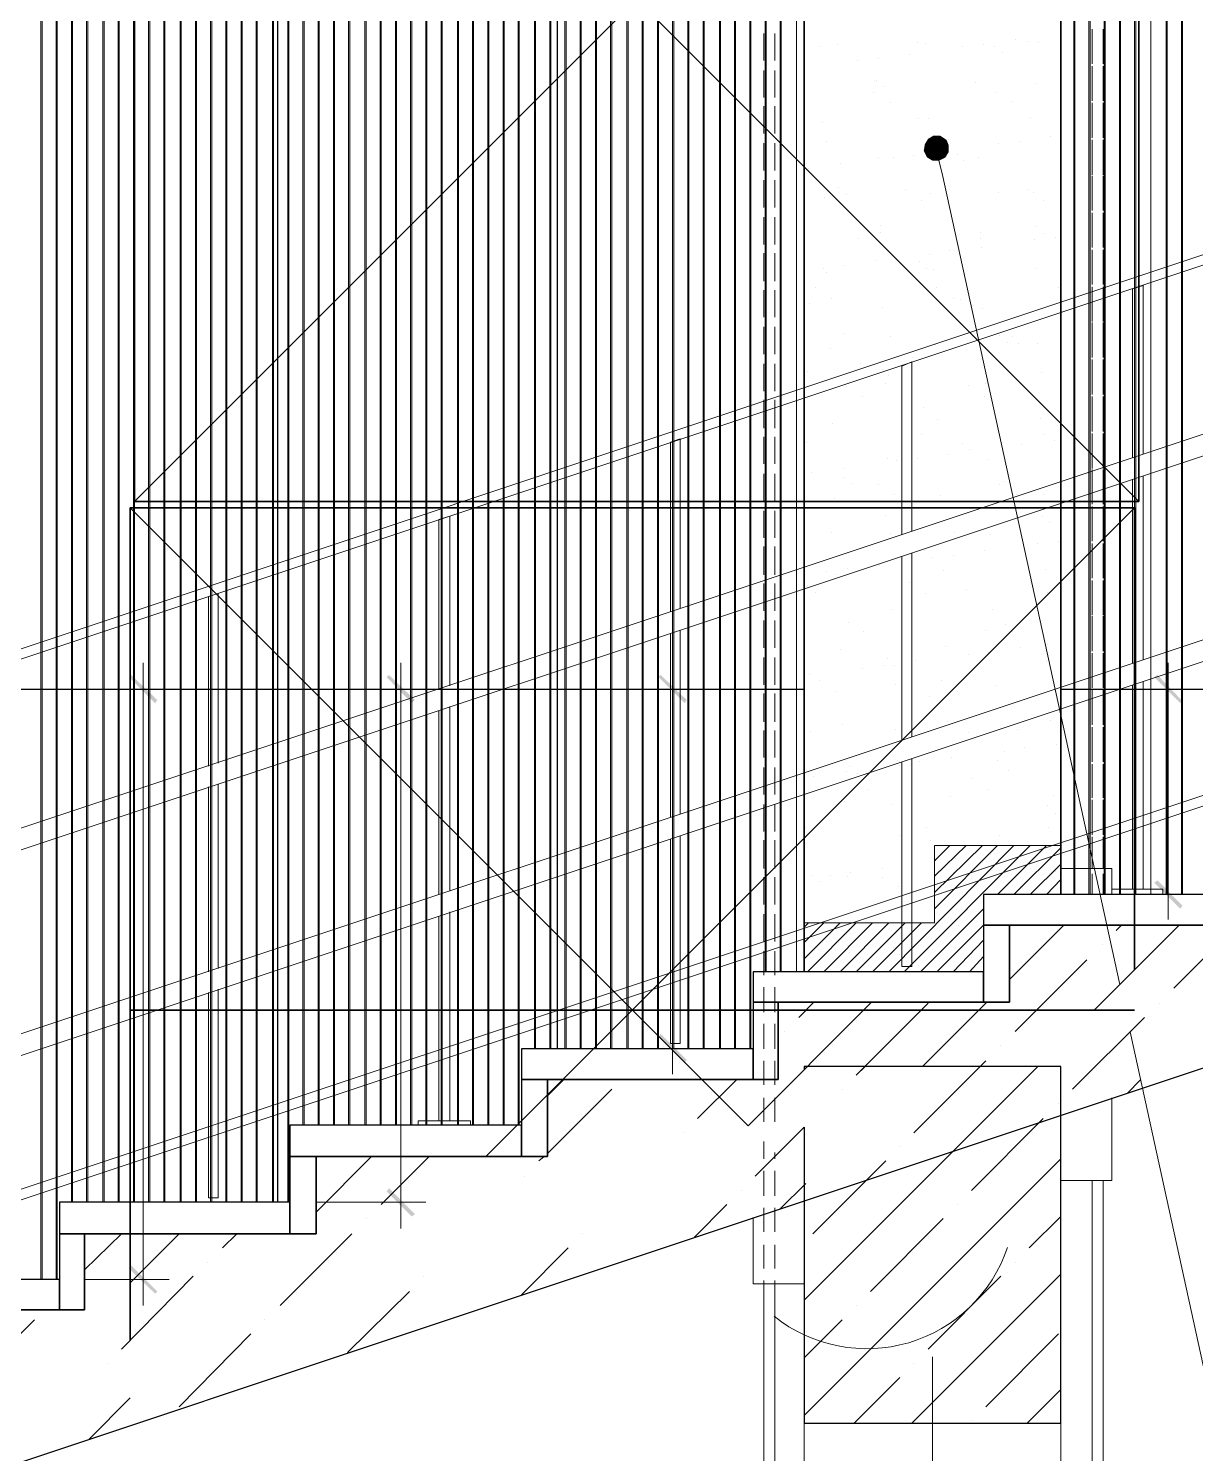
# Model space of a CAD drawing. Header units: millimetres. Extents: x -356862 to 418287, y 0 to 839748.
# Drawn here: x 380869 to 383193, y 769213 to 772050 of the extents above; entities that cross this region are included whole.
import ezdxf

# ---------------------------------------------------------------- set-up
doc = ezdxf.new("R2010")
doc.units = ezdxf.units.MM
doc.layers.add('PDF _Геометрия', color=7, linetype='Continuous', true_color=0xbababa)
doc.layers.add('PDF _Сплошная заливка', color=7, linetype='Continuous', true_color=0xf50000)

msp = doc.modelspace()

# ---------------------------------------------------------------- linework, layer by layer
at = {"color": 1, "lineweight": 35}
for points in [[(381079.7093, 771109.0199), (383079.7093, 773109.0199)], [(381079.7093, 773109.0199), (383079.7093, 771109.0199)], [(381071.237, 771096.2846), (382301.6661, 769865.8554)], [(383071.237, 770176.4573), (383071.237, 771096.2846), (381071.237, 771096.2846), (381071.237, 770096.2846), (382876.3221, 770096.2846)], [(381779.2634, 769804.3109), (383071.237, 771096.2846)], [(383071.237, 770096.2846), (381071.237, 770096.2846), (381071.237, 769438.8875)], [(383052.8951, 770096.2846), (383071.237, 770096.2846)]]:
    msp.add_lwpolyline(points, dxfattribs=at)
msp.add_lwpolyline([(381079.7093, 771109.0199), (383079.7093, 771109.0199), (383079.7093, 772109.0199), (381079.7093, 772109.0199)], close=True, dxfattribs=at)
at = {"layer": 'PDF _Геометрия', "color": 7, "lineweight": 9}
for points in [[(382413.3175, 770172.3522), (382413.3175, 776463.6924)], [(382924.2453, 776463.6924), (382924.2453, 770326.0635)], [(382668.7814, 769031.4243), (382668.7814, 769405.9604)], [(382413.3175, 768414.414), (382413.3175, 769273.8986)], [(382924.2453, 769273.8986), (382924.2453, 768414.414)]]:
    msp.add_lwpolyline(points, dxfattribs=at)
at = {"layer": 'PDF _Геометрия', "color": 24, "lineweight": 18, "true_color": 0xa12502}
msp.add_lwpolyline([(382413.3175, 776463.6924), (382924.2453, 776463.6924), (382924.2453, 770326.0635), (382770.534, 770326.0635), (382770.534, 770172.3522), (382413.3175, 770172.3522)], close=True, dxfattribs=at)
at = {"layer": 'PDF _Геометрия', "color": 8, "lineweight": 25, "true_color": 0x767676}
msp.add_lwpolyline([(382413.3175, 776463.6924), (382924.2453, 776463.6924), (382924.2453, 770326.0635), (382770.534, 770326.0635), (382770.534, 770172.3522), (382413.3175, 770172.3522)], close=True, dxfattribs=at)
at = {"layer": 'PDF _Геометрия', "lineweight": 5}
for points in [[(391471.4618, 774333.3831), (378464.4515, 769999.1563), (378464.4515, 770018.6408), (391471.4618, 774355.0326)], [(378618.1629, 769713.3831), (378624.6577, 769693.8986), (378631.1526, 769674.414), (391480.1216, 773956.6821), (391473.6268, 773976.1666), (391467.1319, 773995.6511)], [(378618.1629, 769304.2078), (378624.6577, 769284.7233), (378631.1526, 769265.2388), (391480.1216, 773547.5068), (391473.6268, 773566.9913), (391467.1319, 773586.4759)], [(391302.5959, 773198.9501), (378434.1422, 768912.3522), (378434.1422, 768934.0017), (391302.5959, 773220.5996)]]:
    msp.add_lwpolyline(points, close=True, dxfattribs=at)
at = {"layer": 'PDF _Геометрия', "color": 150, "lineweight": 30, "true_color": 0x0080ff}
for points in [[(379139.9154, 773701.2181), (382413.3175, 773701.2181), (382413.3175, 770172.3522), (382311.5649, 770172.3522), (382311.5649, 770018.6408), (381850.4309, 770018.6408), (381850.4309, 769867.0944), (381389.2969, 769867.0944), (381389.2969, 769713.3831), (380930.3278, 769713.3831), (380930.3278, 769559.6718), (380469.1938, 769559.6718), (380469.1938, 769405.9604), (380008.0598, 769405.9604), (380008.0598, 769252.2491), (379549.0907, 769252.2491), (379549.0907, 769098.5377), (379139.9154, 769098.5377)], [(387834.3484, 771861.012), (387373.2144, 771861.012), (387373.2144, 771707.3006), (386914.2453, 771707.3006), (386914.2453, 771553.5893), (386453.1113, 771553.5893), (386453.1113, 771399.8779), (385991.9773, 771399.8779), (385991.9773, 771246.1666), (385533.0082, 771246.1666), (385533.0082, 771094.6202), (385071.8742, 771094.6202), (385071.8742, 770940.9089), (384612.9051, 770940.9089), (384612.9051, 770787.1975), (384151.7711, 770787.1975), (384151.7711, 770633.4862), (383690.6371, 770633.4862), (383690.6371, 770479.7748), (383231.668, 770479.7748), (383231.668, 770326.0635), (382924.2453, 770326.0635), (382924.2453, 773701.2181), (387834.3484, 773701.2181)]]:
    msp.add_lwpolyline(points, close=True, dxfattribs=at)
at = {"layer": 'PDF _Геометрия', "color": 254, "lineweight": 5, "true_color": 0xdcdcdc}
for points in [[(382060.4309, 773701.2181), (382060.4309, 770018.6408)], [(382090.7402, 773701.2181), (382090.7402, 770018.6408)], [(382121.0495, 773701.2181), (382121.0495, 770018.6408)], [(382153.5237, 773701.2181), (382153.5237, 770018.6408)], [(382183.833, 773701.2181), (382183.833, 770018.6408)], [(382214.1422, 773701.2181), (382214.1422, 770018.6408)], [(382244.4515, 773701.2181), (382244.4515, 770018.6408)], [(382274.7608, 773701.2181), (382274.7608, 770018.6408)], [(382305.0701, 773701.2181), (382305.0701, 770018.6408)], [(382337.5443, 773701.2181), (382337.5443, 770172.3522)], [(382367.8536, 773701.2181), (382367.8536, 770172.3522)], [(382398.1629, 773701.2181), (382398.1629, 770172.3522)], [(380893.5237, 773088.5377), (380893.5237, 769559.6718)], [(380925.9979, 773088.5377), (380925.9979, 769559.6718)], [(380956.3072, 773088.5377), (380956.3072, 769713.3831)], [(380986.6165, 773088.5377), (380986.6165, 769713.3831)], [(381016.9257, 773088.5377), (381016.9257, 769713.3831)], [(381047.235, 773088.5377), (381047.235, 769713.3831)], [(381077.5443, 773088.5377), (381077.5443, 769713.3831)], [(381110.0185, 773088.5377), (381110.0185, 769713.3831)], [(381140.3278, 773088.5377), (381140.3278, 769713.3831)], [(381170.6371, 773088.5377), (381170.6371, 769713.3831)], [(381200.9464, 773088.5377), (381200.9464, 769713.3831)], [(381231.2556, 773088.5377), (381231.2556, 769713.3831)], [(381263.7299, 773088.5377), (381263.7299, 769713.3831)], [(381294.0391, 773088.5377), (381294.0391, 769713.3831)], [(381324.3484, 773088.5377), (381324.3484, 769713.3831)], [(381354.6577, 773088.5377), (381354.6577, 769713.3831)], [(381384.967, 773088.5377), (381384.967, 769713.3831)], [(381415.2763, 773088.5377), (381415.2763, 769867.0944)], [(381447.7505, 773088.5377), (381447.7505, 769867.0944)], [(381478.0598, 773088.5377), (381478.0598, 769867.0944)], [(381508.369, 773088.5377), (381508.369, 769867.0944)], [(381538.6783, 773088.5377), (381538.6783, 769867.0944)], [(381568.9876, 773088.5377), (381568.9876, 769867.0944)], [(381599.2969, 773088.5377), (381599.2969, 769867.0944)], [(381631.7711, 773088.5377), (381631.7711, 769867.0944)], [(381662.0804, 773088.5377), (381662.0804, 769867.0944)], [(381692.3897, 773088.5377), (381692.3897, 769867.0944)], [(381722.6989, 773088.5377), (381722.6989, 769867.0944)], [(381753.0082, 773088.5377), (381753.0082, 769867.0944)], [(381785.4824, 773088.5377), (381785.4824, 769867.0944)], [(381815.7917, 773088.5377), (381815.7917, 769867.0944)], [(381846.101, 773088.5377), (381846.101, 769867.0944)], [(381876.4103, 773088.5377), (381876.4103, 770018.6408)], [(381906.7196, 773090.7027), (381906.7196, 770018.6408)], [(381937.0288, 773090.7027), (381937.0288, 770018.6408)], [(381969.5031, 773090.7027), (381969.5031, 770018.6408)], [(381999.8123, 773090.7027), (381999.8123, 770018.6408)], [(382030.1216, 773090.7027), (382030.1216, 770018.6408)], [(382950.2247, 773088.5377), (382950.2247, 770326.0635)], [(382980.534, 773088.5377), (382980.534, 770326.0635)], [(383010.8433, 773088.5377), (383010.8433, 770326.0635)], [(383043.3175, 773088.5377), (383043.3175, 770326.0635)], [(383073.6268, 773088.5377), (383073.6268, 770326.0635)], [(383103.9361, 773088.5377), (383103.9361, 770326.0635)], [(383134.2453, 773088.5377), (383134.2453, 770326.0635)], [(383164.5546, 773088.5377), (383164.5546, 770326.0635)]]:
    msp.add_lwpolyline(points, close=True, dxfattribs=at)
for points in [[(382062.5959, 770018.6408), (382062.5959, 773701.2181)], [(382092.9051, 770018.6408), (382092.9051, 773701.2181)], [(382123.2144, 770018.6408), (382123.2144, 773701.2181)], [(382151.3587, 770018.6408), (382151.3587, 773701.2181)], [(382181.668, 770018.6408), (382181.668, 773701.2181)], [(382211.9773, 770018.6408), (382211.9773, 773701.2181)], [(382246.6165, 770018.6408), (382246.6165, 773701.2181)], [(382276.9257, 770018.6408), (382276.9257, 773701.2181)], [(382307.235, 770018.6408), (382307.235, 773701.2181)], [(382335.3794, 770172.3522), (382335.3794, 773701.2181)], [(382365.6886, 770172.3522), (382365.6886, 773701.2181)], [(382398.1629, 770172.3522), (382398.1629, 773701.2181)], [(380895.6886, 769559.6718), (380895.6886, 773088.5377)], [(380923.833, 769559.6718), (380923.833, 773088.5377)], [(380954.1422, 769713.3831), (380954.1422, 773088.5377)], [(380984.4515, 769713.3831), (380984.4515, 773088.5377)], [(381019.0907, 769713.3831), (381019.0907, 773088.5377)], [(381049.4, 769713.3831), (381049.4, 773088.5377)], [(381079.7093, 769713.3831), (381079.7093, 773088.5377)], [(381107.8536, 769713.3831), (381107.8536, 773088.5377)], [(381138.1629, 769713.3831), (381138.1629, 773088.5377)], [(381172.802, 769713.3831), (381172.802, 773088.5377)], [(381203.1113, 769713.3831), (381203.1113, 773088.5377)], [(381233.4206, 769713.3831), (381233.4206, 773088.5377)], [(381261.5649, 769713.3831), (381261.5649, 773088.5377)], [(381291.8742, 769713.3831), (381291.8742, 773088.5377)], [(381322.1835, 769713.3831), (381322.1835, 773088.5377)], [(381356.8227, 769713.3831), (381356.8227, 773088.5377)], [(381387.1319, 769713.3831), (381387.1319, 773088.5377)], [(381417.4412, 769867.0944), (381417.4412, 773088.5377)], [(381445.5855, 769867.0944), (381445.5855, 773088.5377)], [(381475.8948, 769867.0944), (381475.8948, 773088.5377)], [(381506.2041, 769867.0944), (381506.2041, 773088.5377)], [(381540.8433, 769867.0944), (381540.8433, 773088.5377)], [(381571.1526, 769867.0944), (381571.1526, 773088.5377)], [(381601.4618, 769867.0944), (381601.4618, 773088.5377)], [(381629.6062, 769867.0944), (381629.6062, 773088.5377)], [(381659.9154, 769867.0944), (381659.9154, 773088.5377)], [(381690.2247, 769867.0944), (381690.2247, 773088.5377)], [(381724.8639, 769867.0944), (381724.8639, 773088.5377)], [(381755.1732, 769867.0944), (381755.1732, 773088.5377)], [(381783.3175, 769867.0944), (381783.3175, 773088.5377)], [(381813.6268, 769867.0944), (381813.6268, 773088.5377)], [(381843.9361, 769867.0944), (381843.9361, 773088.5377)], [(381878.5752, 770018.6408), (381878.5752, 773088.5377)], [(381908.8845, 770018.6408), (381908.8845, 773090.7027)], [(381939.1938, 770018.6408), (381939.1938, 773090.7027)], [(381967.3381, 770018.6408), (381967.3381, 773090.7027)], [(381997.6474, 770018.6408), (381997.6474, 773090.7027)], [(382027.9567, 770018.6408), (382027.9567, 773090.7027)], [(382952.3897, 770326.0635), (382952.3897, 773088.5377)], [(382982.6989, 770326.0635), (382982.6989, 773088.5377)], [(383013.0082, 770326.0635), (383013.0082, 773088.5377)], [(383041.1526, 770326.0635), (383041.1526, 773088.5377)], [(383071.4618, 770326.0635), (383071.4618, 773088.5377)], [(383103.9361, 770326.0635), (383103.9361, 773088.5377)], [(383136.4103, 770326.0635), (383136.4103, 773088.5377)], [(383166.7196, 770326.0635), (383166.7196, 773088.5377)]]:
    msp.add_lwpolyline(points, dxfattribs=at)
at = {"layer": 'PDF _Геометрия', "color": 150, "lineweight": 30, "true_color": 0x0080ff}
for points in [[(381365.4824, 769713.3831), (381365.4824, 773088.5377)], [(381921.8742, 770018.6408), (381921.8742, 773090.7027)], [(379139.9154, 770735.2388), (382413.3175, 770735.2388)], [(382924.2453, 770735.2388), (384151.7711, 770735.2388)]]:
    msp.add_lwpolyline(points, dxfattribs=at)
at = {"layer": 'PDF _Геометрия', "color": 171, "lineweight": 20, "true_color": 0x7f7fff}
msp.add_lwpolyline([(387834.3484, 773088.5377), (387834.3484, 771861.012), (387373.2144, 771861.012), (387373.2144, 771707.3006), (386914.2453, 771707.3006), (386914.2453, 771553.5893), (386453.1113, 771553.5893), (386453.1113, 771399.8779), (385991.9773, 771399.8779), (385991.9773, 771246.1666), (385533.0082, 771246.1666), (385533.0082, 771094.6202), (385071.8742, 771094.6202), (385071.8742, 770940.9089), (384612.9051, 770940.9089), (384612.9051, 770787.1975), (384151.7711, 770787.1975), (384151.7711, 770633.4862), (383690.6371, 770633.4862), (383690.6371, 770479.7748), (383231.668, 770479.7748), (383231.668, 770326.0635), (382924.2453, 770326.0635), (382924.2453, 773088.5377)], close=True, dxfattribs=at)
at = {"layer": 'PDF _Геометрия', "color": 7, "lineweight": 30}
for points in [[(379241.668, 768659.0532), (391107.7505, 772614.414)], [(384662.6989, 770726.579), (384203.7299, 770726.579), (384203.7299, 770572.8676), (383742.5959, 770572.8676), (383742.5959, 770419.1563), (383281.4618, 770419.1563), (383281.4618, 770265.445), (382822.4928, 770265.445), (382822.4928, 770111.7336), (382361.3587, 770111.7336), (382361.3587, 769958.0223), (381902.3897, 769958.0223), (381902.3897, 769804.3109), (381441.2556, 769804.3109), (381441.2556, 769650.5996), (380980.1216, 769650.5996), (380980.1216, 769499.0532), (380521.1526, 769499.0532)], [(382413.3175, 769862.7645), (382413.3175, 769273.8986), (382924.2453, 769273.8986), (382924.2453, 769984.0017), (382413.3175, 769984.0017), (382413.3175, 769977.5068)]]:
    msp.add_lwpolyline(points, dxfattribs=at)
at = {"layer": 'PDF _Геометрия', "color": 252, "lineweight": 5, "true_color": 0x989898}
for points in [[(382987.0288, 772049.3625), (382987.0288, 771999.5687)], [(383008.6783, 771999.5687), (383008.6783, 772049.3625)], [(382333.2144, 772040.7027), (382333.2144, 771993.0738)], [(382333.2144, 772036.3728), (382333.2144, 771986.579)], [(382354.8639, 771993.0738), (382354.8639, 772040.7027)], [(382354.8639, 771986.579), (382354.8639, 772036.3728)], [(382987.0288, 772027.713), (382987.0288, 771980.0841)], [(383008.6783, 771980.0841), (383008.6783, 772027.713)], [(382333.2144, 771967.0944), (382333.2144, 771919.4656)], [(382354.8639, 771919.4656), (382354.8639, 771967.0944)], [(382987.0288, 771975.7542), (382987.0288, 771925.9604)], [(383008.6783, 771925.9604), (383008.6783, 771975.7542)], [(382333.2144, 771962.7645), (382333.2144, 771912.9707)], [(382354.8639, 771912.9707), (382354.8639, 771962.7645)], [(382987.0288, 771954.1047), (382987.0288, 771906.4759)], [(383008.6783, 771906.4759), (383008.6783, 771954.1047)], [(382333.2144, 771895.6511), (382333.2144, 771845.8573)], [(382333.2144, 771889.1563), (382333.2144, 771841.5274)], [(382354.8639, 771845.8573), (382354.8639, 771895.6511)], [(382354.8639, 771841.5274), (382354.8639, 771889.1563)], [(382987.0288, 771902.146), (382987.0288, 771854.5171)], [(382987.0288, 771882.6614), (382987.0288, 771832.8676)], [(383008.6783, 771854.5171), (383008.6783, 771902.146)], [(383008.6783, 771832.8676), (383008.6783, 771882.6614)], [(382987.0288, 771828.5377), (382987.0288, 771780.9089)], [(383008.6783, 771780.9089), (383008.6783, 771828.5377)], [(382333.2144, 771822.0429), (382333.2144, 771772.2491)], [(382333.2144, 771815.548), (382333.2144, 771767.9192)], [(382354.8639, 771772.2491), (382354.8639, 771822.0429)], [(382354.8639, 771767.9192), (382354.8639, 771815.548)], [(382987.0288, 771809.0532), (382987.0288, 771759.2594)], [(383008.6783, 771759.2594), (383008.6783, 771809.0532)], [(382333.2144, 771748.4346), (382333.2144, 771700.8058)], [(382333.2144, 771744.1047), (382333.2144, 771694.3109)], [(382354.8639, 771700.8058), (382354.8639, 771748.4346)], [(382354.8639, 771694.3109), (382354.8639, 771744.1047)], [(382987.0288, 771757.0944), (382987.0288, 771707.3006)], [(383008.6783, 771707.3006), (383008.6783, 771757.0944)], [(382987.0288, 771735.445), (382987.0288, 771687.8161)], [(383008.6783, 771687.8161), (383008.6783, 771735.445)], [(382987.0288, 771683.4862), (382987.0288, 771633.6924)], [(383008.6783, 771633.6924), (383008.6783, 771683.4862)], [(382333.2144, 771674.8264), (382333.2144, 771627.1975)], [(382333.2144, 771670.4965), (382333.2144, 771620.7027)], [(382354.8639, 771627.1975), (382354.8639, 771674.8264)], [(382354.8639, 771620.7027), (382354.8639, 771670.4965)], [(382987.0288, 771661.8367), (382987.0288, 771614.2078)], [(383008.6783, 771614.2078), (383008.6783, 771661.8367)], [(382333.2144, 771603.3831), (382333.2144, 771553.5893)], [(382333.2144, 771596.8882), (382333.2144, 771547.0944)], [(382354.8639, 771553.5893), (382354.8639, 771603.3831)], [(382354.8639, 771547.0944), (382354.8639, 771596.8882)], [(382987.0288, 771609.8779), (382987.0288, 771562.2491)], [(383008.6783, 771562.2491), (383008.6783, 771609.8779)], [(382987.0288, 771590.3934), (382987.0288, 771540.5996)], [(383008.6783, 771540.5996), (383008.6783, 771590.3934)], [(382333.2144, 771529.7748), (382333.2144, 771479.981)], [(382333.2144, 771523.28), (382333.2144, 771475.6511)], [(382354.8639, 771479.981), (382354.8639, 771529.7748)], [(382354.8639, 771475.6511), (382354.8639, 771523.28)], [(382987.0288, 771536.2697), (382987.0288, 771488.6408)], [(382987.0288, 771516.7852), (382987.0288, 771466.9913)], [(383008.6783, 771488.6408), (383008.6783, 771536.2697)], [(383008.6783, 771466.9913), (383008.6783, 771516.7852)], [(382333.2144, 771456.1666), (382333.2144, 771408.5377)], [(382354.8639, 771408.5377), (382354.8639, 771456.1666)], [(382987.0288, 771464.8264), (382987.0288, 771415.0326)], [(383008.6783, 771415.0326), (383008.6783, 771464.8264)], [(382333.2144, 771449.6718), (382333.2144, 771402.0429)], [(382354.8639, 771402.0429), (382354.8639, 771449.6718)], [(382987.0288, 771443.1769), (382987.0288, 771395.548)], [(383008.6783, 771395.548), (383008.6783, 771443.1769)], [(382333.2144, 771382.5584), (382333.2144, 771334.9295)], [(382333.2144, 771378.2285), (382333.2144, 771328.4346)], [(382354.8639, 771334.9295), (382354.8639, 771382.5584)], [(382354.8639, 771328.4346), (382354.8639, 771378.2285)], [(382987.0288, 771391.2181), (382987.0288, 771341.4243)], [(382987.0288, 771369.5687), (382987.0288, 771321.9398)], [(383008.6783, 771341.4243), (383008.6783, 771391.2181)], [(383008.6783, 771321.9398), (383008.6783, 771369.5687)], [(382987.0288, 771317.6099), (382987.0288, 771269.981)], [(383008.6783, 771269.981), (383008.6783, 771317.6099)], [(382333.2144, 771311.1151), (382333.2144, 771261.3212)], [(382333.2144, 771304.6202), (382333.2144, 771254.8264)], [(382354.8639, 771261.3212), (382354.8639, 771311.1151)], [(382354.8639, 771254.8264), (382354.8639, 771304.6202)], [(382987.0288, 771298.1254), (382987.0288, 771248.3315)], [(383008.6783, 771248.3315), (383008.6783, 771298.1254)], [(382333.2144, 771237.5068), (382333.2144, 771187.713)], [(382333.2144, 771231.012), (382333.2144, 771183.3831)], [(382354.8639, 771187.713), (382354.8639, 771237.5068)], [(382354.8639, 771183.3831), (382354.8639, 771231.012)], [(382987.0288, 771244.0017), (382987.0288, 771196.3728)], [(383008.6783, 771196.3728), (383008.6783, 771244.0017)], [(382987.0288, 771224.5171), (382987.0288, 771174.7233)], [(383008.6783, 771174.7233), (383008.6783, 771224.5171)], [(382987.0288, 771172.5584), (382987.0288, 771122.7645)], [(383008.6783, 771122.7645), (383008.6783, 771172.5584)], [(382333.2144, 771163.8986), (382333.2144, 771116.2697)], [(382333.2144, 771157.4037), (382333.2144, 771109.7748)], [(382354.8639, 771116.2697), (382354.8639, 771163.8986)], [(382354.8639, 771109.7748), (382354.8639, 771157.4037)], [(382987.0288, 771150.9089), (382987.0288, 771103.28)], [(383008.6783, 771103.28), (383008.6783, 771150.9089)], [(382333.2144, 771090.2903), (382333.2144, 771042.6614)], [(382333.2144, 771085.9604), (382333.2144, 771036.1666)], [(382354.8639, 771042.6614), (382354.8639, 771090.2903)], [(382354.8639, 771036.1666), (382354.8639, 771085.9604)], [(382987.0288, 771098.9501), (382987.0288, 771049.1563)], [(383008.6783, 771049.1563), (383008.6783, 771098.9501)], [(382987.0288, 771077.3006), (382987.0288, 771029.6718)], [(383008.6783, 771029.6718), (383008.6783, 771077.3006)], [(382333.2144, 771018.847), (382333.2144, 770969.0532)], [(382333.2144, 771012.3522), (382333.2144, 770962.5584)], [(382354.8639, 770969.0532), (382354.8639, 771018.847)], [(382354.8639, 770962.5584), (382354.8639, 771012.3522)], [(382987.0288, 771025.3419), (382987.0288, 770977.713)], [(382987.0288, 771005.8573), (382987.0288, 770956.0635)], [(383008.6783, 770977.713), (383008.6783, 771025.3419)], [(383008.6783, 770956.0635), (383008.6783, 771005.8573)], [(382333.2144, 770945.2388), (382333.2144, 770895.445)], [(382354.8639, 770895.445), (382354.8639, 770945.2388)], [(382987.0288, 770951.7336), (382987.0288, 770904.1047)], [(383008.6783, 770904.1047), (383008.6783, 770951.7336)], [(382333.2144, 770938.7439), (382333.2144, 770891.1151)], [(382354.8639, 770891.1151), (382354.8639, 770938.7439)], [(382987.0288, 770932.2491), (382987.0288, 770882.4553)], [(383008.6783, 770882.4553), (383008.6783, 770932.2491)], [(382333.2144, 770871.6305), (382333.2144, 770824.0017)], [(382333.2144, 770865.1357), (382333.2144, 770817.5068)], [(382354.8639, 770824.0017), (382354.8639, 770871.6305)], [(382354.8639, 770817.5068), (382354.8639, 770865.1357)], [(382987.0288, 770880.2903), (382987.0288, 770830.4965)], [(382987.0288, 770858.6408), (382987.0288, 770811.012)], [(383008.6783, 770830.4965), (383008.6783, 770880.2903)], [(383008.6783, 770811.012), (383008.6783, 770858.6408)], [(382987.0288, 770806.6821), (382987.0288, 770756.8882)], [(383008.6783, 770756.8882), (383008.6783, 770806.6821)], [(382333.2144, 770798.0223), (382333.2144, 770750.3934)], [(382333.2144, 770793.6924), (382333.2144, 770743.8986)], [(382354.8639, 770750.3934), (382354.8639, 770798.0223)], [(382354.8639, 770743.8986), (382354.8639, 770793.6924)], [(382987.0288, 770785.0326), (382987.0288, 770737.4037)], [(383008.6783, 770737.4037), (383008.6783, 770785.0326)], [(382333.2144, 770726.579), (382333.2144, 770676.7852)], [(382333.2144, 770720.0841), (382333.2144, 770670.2903)], [(382354.8639, 770676.7852), (382354.8639, 770726.579)], [(382354.8639, 770670.2903), (382354.8639, 770720.0841)], [(382987.0288, 770733.0738), (382987.0288, 770683.28)], [(383008.6783, 770683.28), (383008.6783, 770733.0738)], [(382987.0288, 770713.5893), (382987.0288, 770663.7955)], [(383008.6783, 770663.7955), (383008.6783, 770713.5893)], [(382987.0288, 770659.4656), (382987.0288, 770611.8367)], [(383008.6783, 770611.8367), (383008.6783, 770659.4656)], [(382333.2144, 770652.9707), (382333.2144, 770603.1769)], [(382333.2144, 770646.4759), (382333.2144, 770598.847)], [(382354.8639, 770603.1769), (382354.8639, 770652.9707)], [(382354.8639, 770598.847), (382354.8639, 770646.4759)], [(382987.0288, 770639.981), (382987.0288, 770590.1872)], [(383008.6783, 770590.1872), (383008.6783, 770639.981)], [(382333.2144, 770579.3625), (382333.2144, 770531.7336)], [(382354.8639, 770531.7336), (382354.8639, 770579.3625)], [(382987.0288, 770585.8573), (382987.0288, 770538.2285)], [(383008.6783, 770538.2285), (383008.6783, 770585.8573)], [(382333.2144, 770572.8676), (382333.2144, 770525.2388)], [(382354.8639, 770525.2388), (382354.8639, 770572.8676)], [(382987.0288, 770566.3728), (382987.0288, 770518.7439)], [(383008.6783, 770518.7439), (383008.6783, 770566.3728)], [(382333.2144, 770505.7542), (382333.2144, 770458.1254)], [(382333.2144, 770501.4243), (382333.2144, 770451.6305)], [(382354.8639, 770458.1254), (382354.8639, 770505.7542)], [(382354.8639, 770451.6305), (382354.8639, 770501.4243)], [(382987.0288, 770514.414), (382987.0288, 770464.6202)], [(382987.0288, 770492.7645), (382987.0288, 770445.1357)], [(383008.6783, 770464.6202), (383008.6783, 770514.414)], [(383008.6783, 770445.1357), (383008.6783, 770492.7645)], [(382333.2144, 770434.3109), (382333.2144, 770384.5171)], [(382354.8639, 770384.5171), (382354.8639, 770434.3109)], [(382987.0288, 770440.8058), (382987.0288, 770391.012)], [(383008.6783, 770391.012), (383008.6783, 770440.8058)], [(382333.2144, 770427.8161), (382333.2144, 770378.0223)], [(382354.8639, 770378.0223), (382354.8639, 770427.8161)], [(382987.0288, 770421.3212), (382987.0288, 770378.0223)], [(383008.6783, 770378.0223), (383008.6783, 770421.3212)], [(382333.2144, 770360.7027), (382333.2144, 770310.9089)], [(382333.2144, 770354.2078), (382333.2144, 770306.579)], [(382354.8639, 770310.9089), (382354.8639, 770360.7027)], [(382354.8639, 770306.579), (382354.8639, 770354.2078)], [(382987.0288, 770367.1975), (382987.0288, 770326.0635)], [(383008.6783, 770326.0635), (383008.6783, 770367.1975)], [(382333.2144, 770287.0944), (382333.2144, 770239.4656)], [(382333.2144, 770280.5996), (382333.2144, 770232.9707)], [(382354.8639, 770239.4656), (382354.8639, 770287.0944)], [(382354.8639, 770232.9707), (382354.8639, 770280.5996)], [(382333.2144, 770213.4862), (382333.2144, 770165.8573)], [(382333.2144, 770209.1563), (382333.2144, 770172.3522)], [(382354.8639, 770165.8573), (382354.8639, 770213.4862)], [(382354.8639, 770172.3522), (382354.8639, 770209.1563)], [(382333.2144, 770142.0429), (382333.2144, 770092.2491)], [(382354.8639, 770092.2491), (382354.8639, 770142.0429)], [(382333.2144, 770068.4346), (382333.2144, 770018.6408)], [(382354.8639, 770018.6408), (382354.8639, 770068.4346)], [(382333.2144, 769994.8264), (382333.2144, 769947.1975)], [(382354.8639, 769947.1975), (382354.8639, 769994.8264)], [(382333.2144, 769921.2181), (382333.2144, 769873.5893)], [(382354.8639, 769873.5893), (382354.8639, 769921.2181)], [(382333.2144, 769834.3072), (382333.2144, 769799.981)], [(382354.8639, 769799.981), (382354.8639, 769812.6577)], [(382333.2144, 769776.1666), (382333.2144, 769726.3728)], [(382354.8639, 769726.3728), (382354.8639, 769776.1666)], [(382333.2144, 769702.5584), (382333.2144, 769654.9295)], [(382354.8639, 769654.9295), (382354.8639, 769702.5584)], [(382987.0288, 769702.5584), (382987.0288, 768490.1872)], [(383008.6783, 768490.1872), (383008.6783, 769702.5584)], [(382333.2144, 769628.9501), (382333.2144, 769581.3212)], [(382354.8639, 769581.3212), (382354.8639, 769628.9501)], [(382333.2144, 769557.5068), (382333.2144, 769507.713)], [(382354.8639, 769507.713), (382354.8639, 769557.5068)], [(382333.2144, 769483.8986), (382333.2144, 769434.1047)], [(382354.8639, 769434.1047), (382354.8639, 769483.8986)], [(382333.2144, 769410.2903), (382333.2144, 769362.6614)], [(382354.8639, 769362.6614), (382354.8639, 769410.2903)], [(382333.2144, 769336.6821), (382333.2144, 769289.0532)], [(382354.8639, 769289.0532), (382354.8639, 769336.6821)], [(382333.2144, 769265.2388), (382333.2144, 769215.445)], [(382354.8639, 769215.445), (382354.8639, 769265.2388)]]:
    msp.add_lwpolyline(points, dxfattribs=at)
at = {"layer": 'PDF _Геометрия', "color": 24, "lineweight": 18, "true_color": 0xa12502}
for points in [[(382638.4721, 772023.3831), (382638.4721, 772023.3831)], [(382655.7917, 772021.2181), (382655.7917, 772021.2181)], [(382833.3175, 772027.713), (382833.3175, 772027.713)], [(382859.2969, 772025.548), (382859.2969, 772025.548)], [(382880.9464, 772023.3831), (382880.9464, 772023.3831)], [(382445.7917, 772014.7233), (382445.7917, 772014.7233)], [(382480.4309, 772019.0532), (382480.4309, 772019.0532)], [(382623.3175, 771999.5687), (382623.3175, 771999.5687)], [(382729.4, 772014.7233), (382729.4, 772014.7233)], [(382770.534, 772019.0532), (382770.534, 772019.0532)], [(382792.1835, 772014.7233), (382792.1835, 772014.7233)], [(382807.3381, 772001.7336), (382807.3381, 772001.7336)], [(382413.3175, 771971.4243), (382413.3175, 771971.4243)], [(382519.4, 771986.579), (382519.4, 771986.579)], [(382560.534, 771990.9089), (382560.534, 771990.9089)], [(382554.0391, 771945.445), (382554.0391, 771945.445)], [(382558.369, 771947.6099), (382558.369, 771947.6099)], [(382755.3794, 771943.28), (382755.3794, 771943.28)], [(382874.4515, 771941.1151), (382874.4515, 771941.1151)], [(382551.8742, 771923.7955), (382551.8742, 771923.7955)], [(382573.5237, 771934.6202), (382573.5237, 771934.6202)], [(382794.3484, 771923.7955), (382794.3484, 771923.7955)], [(382584.3484, 771902.146), (382584.3484, 771902.146)], [(382826.8227, 771904.3109), (382826.8227, 771904.3109)], [(382450.1216, 771863.1769), (382450.1216, 771863.1769)], [(382640.6371, 771871.8367), (382640.6371, 771871.8367)], [(382660.1216, 771871.8367), (382660.1216, 771871.8367)], [(382863.6268, 771874.0017), (382863.6268, 771874.0017)], [(382458.7814, 771826.3728), (382458.7814, 771826.3728)], [(382701.2556, 771828.5377), (382701.2556, 771828.5377)], [(382841.9773, 771826.3728), (382841.9773, 771826.3728)], [(382904.7608, 771835.0326), (382904.7608, 771835.0326)], [(382631.9773, 771798.2285), (382631.9773, 771798.2285)], [(382694.7608, 771806.8882), (382694.7608, 771806.8882)], [(382718.5752, 771800.3934), (382718.5752, 771800.3934)], [(382800.8433, 771822.0429), (382800.8433, 771822.0429)], [(382421.9773, 771772.2491), (382421.9773, 771772.2491)], [(382484.7608, 771780.9089), (382484.7608, 771780.9089)], [(382560.534, 771793.8986), (382560.534, 771793.8986)], [(382590.8433, 771793.8986), (382590.8433, 771793.8986)], [(382731.5649, 771787.4037), (382731.5649, 771787.4037)], [(382759.7093, 771793.8986), (382759.7093, 771793.8986)], [(382454.4515, 771713.7955), (382454.4515, 771713.7955)], [(382482.5959, 771733.28), (382482.5959, 771733.28)], [(382497.7505, 771720.2903), (382497.7505, 771720.2903)], [(382614.6577, 771728.9501), (382614.6577, 771728.9501)], [(382664.4515, 771722.4553), (382664.4515, 771722.4553)], [(382800.8433, 771724.6202), (382800.8433, 771724.6202)], [(382857.1319, 771728.9501), (382857.1319, 771728.9501)], [(382870.1216, 771724.6202), (382870.1216, 771724.6202)], [(382647.1319, 771707.3006), (382647.1319, 771707.3006)], [(382889.6062, 771707.3006), (382889.6062, 771707.3006)], [(382564.8639, 771657.5068), (382564.8639, 771657.5068)], [(382876.6165, 771655.3419), (382876.6165, 771655.3419)], [(382521.5649, 771631.5274), (382521.5649, 771631.5274)], [(382564.8639, 771644.5171), (382564.8639, 771644.5171)], [(382764.0391, 771644.5171), (382764.0391, 771644.5171)], [(382764.0391, 771631.5274), (382764.0391, 771631.5274)], [(382872.2866, 771629.3625), (382872.2866, 771629.3625)], [(382891.7711, 771642.3522), (382891.7711, 771642.3522)], [(382913.4206, 771633.6924), (382913.4206, 771633.6924)], [(382662.2866, 771601.2181), (382662.2866, 771601.2181)], [(382703.4206, 771607.713), (382703.4206, 771607.713)], [(382766.2041, 771614.2078), (382766.2041, 771614.2078)], [(382452.2866, 771573.0738), (382452.2866, 771573.0738)], [(382493.4206, 771579.5687), (382493.4206, 771579.5687)], [(382556.2041, 771588.2285), (382556.2041, 771588.2285)], [(382642.802, 771586.0635), (382642.802, 771586.0635)], [(382657.9567, 771573.0738), (382657.9567, 771573.0738)], [(382670.9464, 771570.9089), (382670.9464, 771570.9089)], [(382874.4515, 771573.0738), (382874.4515, 771573.0738)], [(382458.7814, 771564.414), (382458.7814, 771564.414)], [(382434.967, 771534.1047), (382434.967, 771534.1047)], [(382467.4412, 771512.4553), (382467.4412, 771512.4553)], [(382677.4412, 771534.1047), (382677.4412, 771534.1047)], [(382709.9154, 771512.4553), (382709.9154, 771512.4553)], [(382725.0701, 771510.2903), (382725.0701, 771510.2903)], [(382919.9154, 771534.1047), (382919.9154, 771534.1047)], [(382424.1422, 771503.7955), (382424.1422, 771503.7955)], [(382569.1938, 771495.1357), (382569.1938, 771495.1357)], [(382768.369, 771492.9707), (382768.369, 771492.9707)], [(382491.2556, 771443.1769), (382491.2556, 771443.1769)], [(382584.3484, 771436.6821), (382584.3484, 771436.6821)], [(382803.0082, 771438.847), (382803.0082, 771438.847)], [(382818.1629, 771425.8573), (382818.1629, 771425.8573)], [(382828.9876, 771436.6821), (382828.9876, 771436.6821)], [(382465.2763, 771412.8676), (382465.2763, 771412.8676)], [(382675.2763, 771421.5274), (382675.2763, 771421.5274)], [(382735.8948, 771408.5377), (382735.8948, 771408.5377)], [(382774.8639, 771415.0326), (382774.8639, 771415.0326)], [(382839.8123, 771423.6924), (382839.8123, 771423.6924)], [(382878.7814, 771423.6924), (382878.7814, 771423.6924)], [(382525.8948, 771382.5584), (382525.8948, 771382.5584)], [(382564.8639, 771386.8882), (382564.8639, 771386.8882)], [(382569.1938, 771371.7336), (382569.1938, 771371.7336)], [(382629.8123, 771395.548), (382629.8123, 771395.548)], [(382419.8123, 771367.4037), (382419.8123, 771367.4037)], [(382575.6886, 771343.5893), (382575.6886, 771343.5893)], [(382582.1835, 771358.7439), (382582.1835, 771358.7439)], [(382774.8639, 771343.5893), (382774.8639, 771343.5893)], [(382885.2763, 771365.2388), (382885.2763, 771365.2388)], [(382497.7505, 771337.0944), (382497.7505, 771337.0944)], [(382530.2247, 771317.6099), (382530.2247, 771317.6099)], [(382740.2247, 771339.2594), (382740.2247, 771339.2594)], [(382772.6989, 771317.6099), (382772.6989, 771317.6099)], [(382651.4618, 771295.9604), (382651.4618, 771295.9604)], [(382469.6062, 771263.4862), (382469.6062, 771263.4862)], [(382679.6062, 771272.146), (382679.6062, 771272.146)], [(382883.1113, 771274.3109), (382883.1113, 771274.3109)], [(382417.6474, 771226.6821), (382417.6474, 771226.6821)], [(382647.1319, 771241.8367), (382647.1319, 771241.8367)], [(382891.7711, 771241.8367), (382891.7711, 771241.8367)], [(382911.2556, 771231.012), (382911.2556, 771231.012)], [(382701.2556, 771202.8676), (382701.2556, 771202.8676)], [(382729.4, 771224.5171), (382729.4, 771224.5171)], [(382742.3897, 771211.5274), (382742.3897, 771211.5274)], [(382807.3381, 771215.8573), (382807.3381, 771215.8573)], [(382846.3072, 771222.3522), (382846.3072, 771222.3522)], [(382491.2556, 771174.7233), (382491.2556, 771174.7233)], [(382580.0185, 771194.2078), (382580.0185, 771194.2078)], [(382597.3381, 771189.8779), (382597.3381, 771189.8779)], [(382638.4721, 771194.2078), (382638.4721, 771194.2078)], [(382779.1938, 771192.0429), (382779.1938, 771192.0429)], [(382428.4721, 771166.0635), (382428.4721, 771166.0635)], [(382493.4206, 771157.4037), (382493.4206, 771157.4037)], [(382508.5752, 771144.414), (382508.5752, 771144.414)], [(382560.534, 771142.2491), (382560.534, 771142.2491)], [(382803.0082, 771142.2491), (382803.0082, 771142.2491)], [(382811.668, 771148.7439), (382811.668, 771148.7439)], [(382473.9361, 771114.1047), (382473.9361, 771114.1047)], [(382593.0082, 771122.7645), (382593.0082, 771122.7645)], [(382683.9361, 771120.5996), (382683.9361, 771120.5996)], [(382835.4824, 771122.7645), (382835.4824, 771122.7645)], [(382889.6062, 771122.7645), (382889.6062, 771122.7645)], [(382575.6886, 771081.6305), (382575.6886, 771081.6305)], [(382887.4412, 771079.4656), (382887.4412, 771079.4656)], [(382902.5959, 771066.4759), (382902.5959, 771066.4759)], [(382467.4412, 771046.9913), (382467.4412, 771046.9913)], [(382584.3484, 771044.8264), (382584.3484, 771044.8264)], [(382712.0804, 771046.9913), (382712.0804, 771046.9913)], [(382783.5237, 771042.6614), (382783.5237, 771042.6614)], [(382919.9154, 771029.6718), (382919.9154, 771029.6718)], [(382653.6268, 771010.1872), (382653.6268, 771010.1872)], [(382709.9154, 771001.5274), (382709.9154, 771001.5274)], [(382772.6989, 771010.1872), (382772.6989, 771010.1872)], [(382878.7814, 771025.3419), (382878.7814, 771025.3419)], [(382499.9154, 770975.548), (382499.9154, 770975.548)], [(382562.6989, 770982.0429), (382562.6989, 770982.0429)], [(382668.7814, 770997.1975), (382668.7814, 770997.1975)], [(382668.7814, 770997.1975), (382668.7814, 770997.1975)], [(382690.4309, 770971.2181), (382690.4309, 770971.2181)], [(382893.9361, 770973.3831), (382893.9361, 770973.3831)], [(382458.7814, 770969.0532), (382458.7814, 770969.0532)], [(382478.266, 770962.5584), (382478.266, 770962.5584)], [(382623.3175, 770947.4037), (382623.3175, 770947.4037)], [(382865.7917, 770947.4037), (382865.7917, 770947.4037)], [(382413.3175, 770925.7542), (382413.3175, 770925.7542)], [(382419.8123, 770940.9089), (382419.8123, 770940.9089)], [(382434.967, 770927.9192), (382434.967, 770927.9192)], [(382655.7917, 770925.7542), (382655.7917, 770925.7542)], [(382735.8948, 770934.414), (382735.8948, 770934.414)], [(382898.266, 770927.9192), (382898.266, 770927.9192)], [(382588.6783, 770893.28), (382588.6783, 770893.28)], [(382787.8536, 770893.28), (382787.8536, 770893.28)], [(382502.0804, 770867.3006), (382502.0804, 770867.3006)], [(382813.833, 770862.9707), (382813.833, 770862.9707)], [(382532.3897, 770849.981), (382532.3897, 770849.981)], [(382774.8639, 770852.146), (382774.8639, 770852.146)], [(382828.9876, 770849.981), (382828.9876, 770849.981)], [(382484.7608, 770813.1769), (382484.7608, 770813.1769)], [(382694.7608, 770819.6718), (382694.7608, 770819.6718)], [(382740.2247, 770804.5171), (382740.2247, 770804.5171)], [(382781.3587, 770808.847), (382781.3587, 770808.847)], [(382844.1422, 770817.5068), (382844.1422, 770817.5068)], [(382898.266, 770824.0017), (382898.266, 770824.0017)], [(382530.2247, 770776.3728), (382530.2247, 770776.3728)], [(382571.3587, 770782.8676), (382571.3587, 770782.8676)], [(382580.0185, 770795.8573), (382580.0185, 770795.8573)], [(382593.0082, 770782.8676), (382593.0082, 770782.8676)], [(382634.1422, 770791.5274), (382634.1422, 770791.5274)], [(382896.101, 770789.3625), (382896.101, 770789.3625)], [(382424.1422, 770763.3831), (382424.1422, 770763.3831)], [(382443.6268, 770752.5584), (382443.6268, 770752.5584)], [(382686.101, 770752.5584), (382686.101, 770752.5584)], [(382476.101, 770730.9089), (382476.101, 770730.9089)], [(382595.1732, 770743.8986), (382595.1732, 770743.8986)], [(382662.2866, 770720.0841), (382662.2866, 770720.0841)], [(382718.5752, 770730.9089), (382718.5752, 770730.9089)], [(382794.3484, 770741.7336), (382794.3484, 770741.7336)], [(382489.0907, 770663.7955), (382489.0907, 770663.7955)], [(382699.0907, 770670.2903), (382699.0907, 770670.2903)], [(382904.7608, 770672.4553), (382904.7608, 770672.4553)], [(382426.3072, 770650.8058), (382426.3072, 770650.8058)], [(382595.1732, 770655.1357), (382595.1732, 770655.1357)], [(382740.2247, 770648.6408), (382740.2247, 770648.6408)], [(382753.2144, 770635.6511), (382753.2144, 770635.6511)], [(382837.6474, 770655.1357), (382837.6474, 770655.1357)], [(382811.668, 770611.8367), (382811.668, 770611.8367)], [(382852.802, 770618.3315), (382852.802, 770618.3315)], [(382915.5855, 770624.8264), (382915.5855, 770624.8264)], [(382504.2453, 770581.5274), (382504.2453, 770581.5274)], [(382599.5031, 770592.3522), (382599.5031, 770592.3522)], [(382603.833, 770583.6924), (382603.833, 770583.6924)], [(382642.802, 770590.1872), (382642.802, 770590.1872)], [(382707.7505, 770598.847), (382707.7505, 770598.847)], [(382798.6783, 770592.3522), (382798.6783, 770592.3522)], [(382432.802, 770562.0429), (382432.802, 770562.0429)], [(382497.7505, 770570.7027), (382497.7505, 770570.7027)], [(382506.4103, 770557.713), (382506.4103, 770557.713)], [(382519.4, 770566.3728), (382519.4, 770566.3728)], [(382748.8845, 770557.713), (382748.8845, 770557.713)], [(382820.3278, 770572.8676), (382820.3278, 770572.8676)], [(382538.8845, 770536.0635), (382538.8845, 770536.0635)], [(382705.5855, 770520.9089), (382705.5855, 770520.9089)], [(382781.3587, 770536.0635), (382781.3587, 770536.0635)], [(382909.0907, 770523.0738), (382909.0907, 770523.0738)], [(382493.4206, 770512.2491), (382493.4206, 770512.2491)], [(382586.5134, 770505.7542), (382586.5134, 770505.7542)], [(382898.266, 770503.5893), (382898.266, 770503.5893)], [(382913.4206, 770488.4346), (382913.4206, 770488.4346)], [(382415.4824, 770460.2903), (382415.4824, 770460.2903)], [(382603.833, 770442.9707), (382603.833, 770442.9707)], [(382657.9567, 770460.2903), (382657.9567, 770460.2903)], [(382664.4515, 770434.3109), (382664.4515, 770434.3109)], [(382803.0082, 770442.9707), (382803.0082, 770442.9707)], [(382900.4309, 770460.2903), (382900.4309, 770460.2903)], [(382679.6062, 770421.3212), (382679.6062, 770421.3212)], [(382779.1938, 770406.1666), (382779.1938, 770406.1666)], [(382885.2763, 770419.1563), (382885.2763, 770419.1563)], [(382569.1938, 770378.0223), (382569.1938, 770378.0223)], [(382675.2763, 770393.1769), (382675.2763, 770393.1769)], [(382714.2453, 770397.5068), (382714.2453, 770397.5068)], [(382430.6371, 770365.0326), (382430.6371, 770365.0326)], [(382443.6268, 770352.0429), (382443.6268, 770352.0429)], [(382465.2763, 770365.0326), (382465.2763, 770365.0326)], [(382499.9154, 770362.8676), (382499.9154, 770362.8676)], [(382506.4103, 770369.3625), (382506.4103, 770369.3625)], [(382569.1938, 770360.7027), (382569.1938, 770360.7027)], [(382709.9154, 770369.3625), (382709.9154, 770369.3625)], [(382746.7196, 770358.5377), (382746.7196, 770358.5377)], [(382811.668, 770362.8676), (382811.668, 770362.8676)], [(382913.4206, 770371.5274), (382913.4206, 770371.5274)], [(382601.668, 770341.2181), (382601.668, 770341.2181)], [(382844.1422, 770341.2181), (382844.1422, 770341.2181)], [(382512.9051, 770291.4243), (382512.9051, 770291.4243)], [(382608.1629, 770293.5893), (382608.1629, 770293.5893)], [(382478.266, 770265.445), (382478.266, 770265.445)], [(382720.7402, 770265.445), (382720.7402, 770265.445)], [(382504.2453, 770211.3212), (382504.2453, 770211.3212)], [(382590.8433, 770219.981), (382590.8433, 770219.981)], [(382603.833, 770206.9913), (382603.833, 770206.9913)], [(382714.2453, 770219.981), (382714.2453, 770219.981)], [(382640.6371, 770185.3419), (382640.6371, 770185.3419)], [(382746.7196, 770200.4965), (382746.7196, 770200.4965)], [(382577.8536, 770176.6821), (382577.8536, 770176.6821)]]:
    msp.add_lwpolyline(points, dxfattribs=at)
at = {"layer": 'PDF _Геометрия', "color": 251, "lineweight": 20, "true_color": 0x545454}
for points in [[(382681.7711, 771787.4037), (382688.266, 771761.4243), (383041.7878, 770147.008)], [(383062.4002, 770052.8781), (383597.5443, 767609.0532), (383692.802, 767609.0532), (387788.8845, 767609.0532)]]:
    msp.add_lwpolyline(points, dxfattribs=at)
at = {"layer": 'PDF _Геометрия', "lineweight": 5}
for points in [[(383067.1319, 771196.3728), (383067.1319, 771531.9398), (383088.7814, 771538.4346), (383088.7814, 771202.8676)], [(382608.1629, 771042.6614), (382608.1629, 771378.2285), (382627.6474, 771386.8882), (382627.6474, 771049.1563)], [(382147.0288, 770888.9501), (382147.0288, 771226.6821), (382166.5134, 771233.1769), (382166.5134, 770895.445)], [(383067.1319, 771153.0738), (383067.1319, 770787.1975)], [(383088.7814, 771159.5687), (383088.7814, 770793.6924)], [(381685.8948, 770735.2388), (381685.8948, 771072.9707), (381707.5443, 771079.4656), (381707.5443, 770741.7336)], [(382627.6474, 771005.8573), (382627.6474, 770639.981)], [(382608.1629, 770999.3625), (382608.1629, 770633.4862)], [(381226.9257, 770581.5274), (381226.9257, 770919.2594), (381246.4103, 770925.7542), (381246.4103, 770588.0223)], [(382147.0288, 770845.6511), (382147.0288, 770479.7748)], [(382166.5134, 770852.146), (382166.5134, 770486.2697)], [(383088.7814, 770750.3934), (383088.7814, 770336.8882)], [(383067.1319, 770743.8986), (383067.1319, 770336.8882)], [(381685.8948, 770691.9398), (381685.8948, 770326.0635)], [(381707.5443, 770700.5996), (381707.5443, 770332.5584)], [(382627.6474, 770596.6821), (382627.6474, 770183.1769), (382608.1629, 770183.1769), (382608.1629, 770590.1872)], [(381246.4103, 770546.8882), (381246.4103, 770178.847)], [(381226.9257, 770540.3934), (381226.9257, 770172.3522)], [(382166.5134, 770442.9707), (382166.5134, 770029.4656), (382147.0288, 770029.4656), (382147.0288, 770436.4759)], [(383025.9979, 770326.0635), (383025.9979, 770336.8882), (383127.7505, 770336.8882), (383127.7505, 770326.0635)], [(381707.5443, 770291.4243), (381707.5443, 769875.7542)], [(381685.8948, 770282.7645), (381685.8948, 769875.7542)], [(382822.4928, 770157.1975), (382930.7402, 770265.445)], [(382991.0643, 770096.2846), (383160.2247, 770265.445)], [(383034.6577, 770254.6202), (383045.4824, 770265.445)], [(383149.4, 770139.8779), (383274.967, 770265.445)], [(383006.5134, 770226.4759), (383006.5134, 770226.4759)], [(382833.3175, 770053.28), (382976.2041, 770196.1666)], [(381246.4103, 770137.713), (381246.4103, 769722.0429), (381226.9257, 769722.0429), (381226.9257, 770131.2181)], [(382301.6661, 769865.8554), (382547.5443, 770111.7336)], [(382402.4928, 770081.4243), (382432.802, 770111.7336)], [(382534.5546, 769984.0017), (382517.235, 769966.6821), (382660.1216, 770109.5687)], [(382649.2969, 769984.0017), (382777.0288, 770111.7336)], [(383121.2556, 770109.5687), (383121.2556, 770109.5687)], [(382948.0598, 769938.5377), (383090.9464, 770081.4243)], [(382374.3484, 770053.28), (382374.3484, 770053.28)], [(382805.1732, 770025.1357), (382805.1732, 770025.1357)], [(382413.3175, 769977.5068), (382419.8123, 769984.0017)], [(382413.3175, 769518.5377), (382878.7814, 769984.0017)], [(382764.0391, 769984.0017), (382631.9773, 769851.9398), (382774.8639, 769994.8264)], [(382709.9154, 769815.1357), (382878.7814, 769984.0017)], [(381902.3897, 769925.548), (381934.8639, 769958.0223)], [(382201.1526, 769880.0841), (382279.0907, 769958.0223)], [(383056.3072, 769929.8779), (383083.3797, 769957.0714)], [(381902.3897, 769810.8058), (382030.1216, 769938.5377)], [(382489.0907, 769938.5377), (382489.0907, 769938.5377)], [(382489.0907, 769938.5377), (382489.0907, 769938.5377)], [(382919.9154, 769910.3934), (382919.9154, 769910.3934)], [(382919.9154, 769910.3934), (382919.9154, 769910.3934)], [(381644.7608, 769867.0944), (381644.7608, 769875.7542), (381748.6783, 769875.7542), (381748.6783, 769867.0944)], [(382883.1113, 769873.5893), (382889.6062, 769880.0841), (382746.7196, 769737.1975)], [(382173.0082, 769851.9398), (382173.0082, 769851.9398)], [(382315.8948, 769765.3419), (382413.3175, 769862.7645)], [(382603.833, 769823.7955), (382603.833, 769823.7955)], [(382603.833, 769823.7955), (382603.833, 769823.7955)], [(381441.2556, 769693.8986), (381551.668, 769804.3109)], [(381571.1526, 769709.0532), (381666.4103, 769804.3109)], [(381885.0701, 769795.6511), (381895.8948, 769804.3109)], [(382413.3175, 769289.0532), (382924.2453, 769799.981)], [(382538.8845, 769758.847), (382575.6886, 769795.6511), (382430.6371, 769650.5996)], [(381856.9257, 769765.3419), (381856.9257, 769765.3419)], [(382287.7505, 769737.1975), (382287.7505, 769737.1975)], [(382365.6886, 769700.3934), (382416.4084, 769751.1132)], [(382413.3175, 769748.0223), (382416.4084, 769751.1132)], [(382194.6577, 769644.1047), (382259.6062, 769709.0532)], [(382718.5752, 769709.0532), (382718.5752, 769709.0532)], [(381540.8433, 769680.9089), (381540.8433, 769680.9089)], [(382545.3794, 769535.8573), (382690.4309, 769680.9089)], [(382861.4618, 769622.4553), (382924.2453, 769685.2388)], [(380980.1216, 769579.1563), (381053.7299, 769650.5996)], [(381071.237, 769553.3645), (381168.4721, 769650.5996)], [(381255.0701, 769622.4553), (381283.2144, 769650.5996)], [(381369.8123, 769507.713), (381512.6989, 769650.5996)], [(381971.668, 769650.5996), (381971.668, 769650.5996)], [(381850.4309, 769529.3625), (381943.5237, 769622.4553)], [(381224.7608, 769594.3109), (381224.7608, 769594.3109)], [(382833.3175, 769594.3109), (382833.3175, 769594.3109)], [(381053.7299, 769421.1151), (381196.6165, 769566.1666)], [(381655.5855, 769566.1666), (381655.5855, 769566.1666)], [(382627.6474, 769273.8986), (382924.2453, 769570.4965)], [(382660.1216, 769421.1151), (382805.1732, 769566.1666)], [(381504.0391, 769414.6202), (381627.4412, 769535.8573)], [(382517.235, 769507.713), (382517.235, 769507.713)], [(380819.5031, 769417.613), (380880.534, 769479.5687)], [(381339.5031, 769479.5687), (381339.5031, 769479.5687)], [(382413.3175, 769403.7955), (382489.0907, 769479.5687)], [(381168.4721, 769306.3728), (381311.3587, 769451.4243)], [(382774.8639, 769306.3728), (382919.9154, 769451.4243)], [(381025.5855, 769392.9707), (381025.5855, 769392.9707)], [(382631.9773, 769392.9707), (382631.9773, 769392.9707)], [(382512.9051, 769273.8986), (382603.833, 769364.8264)], [(382857.1319, 769273.8986), (382924.2453, 769341.012)], [(380988.7814, 769241.4243), (381071.237, 769323.8799)], [(382746.7196, 769278.2285), (382746.7196, 769278.2285)]]:
    msp.add_lwpolyline(points, dxfattribs=at)
at = {"layer": 'PDF _Геометрия', "color": 7, "lineweight": 18}
for points in [[(381097.0288, 770787.1975), (381097.0288, 769507.713)], [(381610.1216, 769661.4243), (381610.1216, 770787.1975)], [(382151.3587, 770787.1975), (382151.3587, 769968.847)], [(383138.5752, 770276.2697), (383138.5752, 770787.1975)], [(380579.6062, 770735.2388), (381148.9876, 770735.2388)], [(381441.2556, 770735.2388), (381659.9154, 770735.2388)], [(382361.3587, 770735.2388), (382099.4, 770735.2388)], [(382963.2144, 770735.2388), (383190.534, 770735.2388)], [(382976.2041, 770735.2388), (383324.7608, 770735.2388)], [(382976.2041, 770326.0635), (383190.534, 770326.0635)], [(382259.6062, 770018.6408), (382099.4, 770018.6408)], [(381441.2556, 769713.3831), (381659.9154, 769713.3831)], [(380980.1216, 769559.6718), (381148.9876, 769559.6718)], [(382924.2453, 769375.6511), (382924.2453, 768091.8367), (382924.2453, 768895.0326)]]:
    msp.add_lwpolyline(points, dxfattribs=at)
at = {"layer": 'PDF _Геометрия', "color": 84, "lineweight": 20, "true_color": 0x269900}
msp.add_lwpolyline([(382413.3175, 770269.7748), (382673.1113, 770269.7748), (382673.1113, 770423.4862), (382924.2453, 770423.4862), (382924.2453, 770326.0635), (382770.534, 770326.0635), (382770.534, 770172.3522), (382413.3175, 770172.3522)], close=True, dxfattribs=at)
for points in [[(382582.1835, 770172.3522), (382831.1526, 770423.4862)], [(382612.4928, 770172.3522), (382863.6268, 770423.4862)], [(382673.1113, 770393.1769), (382703.4206, 770423.4862)], [(382673.1113, 770362.8676), (382735.8948, 770423.4862)], [(382673.1113, 770330.3934), (382768.369, 770423.4862)], [(382673.1113, 770297.9192), (382798.6783, 770423.4862)], [(382798.6783, 770326.0635), (382896.101, 770423.4862)], [(382831.1526, 770326.0635), (382924.2453, 770419.1563)], [(382863.6268, 770326.0635), (382924.2453, 770386.6821)], [(382896.101, 770326.0635), (382924.2453, 770356.3728)], [(382644.967, 770172.3522), (382770.534, 770297.9192)], [(382413.3175, 770261.1151), (382421.9773, 770269.7748)], [(382413.3175, 770230.8058), (382452.2866, 770269.7748)], [(382413.3175, 770198.3315), (382484.7608, 770269.7748)], [(382419.8123, 770172.3522), (382517.235, 770269.7748)], [(382452.2866, 770172.3522), (382549.7093, 770269.7748)], [(382484.7608, 770172.3522), (382582.1835, 770269.7748)], [(382517.235, 770172.3522), (382614.6577, 770269.7748)], [(382549.7093, 770172.3522), (382647.1319, 770269.7748)], [(382677.4412, 770172.3522), (382770.534, 770265.445)], [(382709.9154, 770172.3522), (382770.534, 770235.1357)], [(382742.3897, 770172.3522), (382770.534, 770202.6614)]]:
    msp.add_lwpolyline(points, dxfattribs=at)
at = {"layer": 'PDF _Геометрия', "color": 8, "lineweight": 5, "true_color": 0x808080}
for points in [[(382924.2453, 770326.0635), (382924.2453, 770378.0223), (383025.9979, 770378.0223), (383025.9979, 770326.0635)], [(383025.9979, 769921.2181), (383025.9979, 769756.6821), (382924.2453, 769756.6821)], [(382987.0288, 769756.6821), (382987.0288, 768503.1769), (382997.8536, 768503.1769), (383008.6783, 768503.1769), (383008.6783, 769756.6821)], [(382413.3175, 769551.012), (382311.5649, 769551.012), (382311.5649, 769683.0738)], [(382333.2144, 769551.012), (382333.2144, 768903.6924)], [(382354.8639, 768903.6924), (382354.8639, 769551.012)]]:
    msp.add_lwpolyline(points, dxfattribs=at)
at = {"layer": 'PDF _Геометрия', "color": 7, "lineweight": 30}
for points in [[(383231.668, 770326.0635), (382770.534, 770326.0635), (382770.534, 770265.445), (383231.668, 770265.445)], [(382770.534, 770265.445), (382770.534, 770111.7336), (382822.4928, 770111.7336), (382822.4928, 770265.445)], [(382770.534, 770172.3522), (382311.5649, 770172.3522), (382311.5649, 770111.7336), (382770.534, 770111.7336)], [(382311.5649, 770111.7336), (382311.5649, 769958.0223), (382361.3587, 769958.0223), (382361.3587, 770111.7336)], [(382311.5649, 770018.6408), (381850.4309, 770018.6408), (381850.4309, 769958.0223), (382311.5649, 769958.0223)], [(381850.4309, 769958.0223), (381850.4309, 769804.3109), (381902.3897, 769804.3109), (381902.3897, 769958.0223)], [(381850.4309, 769867.0944), (381389.2969, 769867.0944), (381389.2969, 769804.3109), (381850.4309, 769804.3109)], [(381389.2969, 769804.3109), (381389.2969, 769650.5996), (381441.2556, 769650.5996), (381441.2556, 769804.3109)], [(381389.2969, 769713.3831), (380930.3278, 769713.3831), (380930.3278, 769650.5996), (381389.2969, 769650.5996)], [(380930.3278, 769650.5996), (380930.3278, 769499.0532), (380980.1216, 769499.0532), (380980.1216, 769650.5996)], [(380930.3278, 769559.6718), (380469.1938, 769559.6718), (380469.1938, 769499.0532), (380930.3278, 769499.0532)]]:
    msp.add_lwpolyline(points, close=True, dxfattribs=at)
at = {"layer": 'PDF _Геометрия', "color": 7, "lineweight": 5}
msp.add_lwpolyline([(382413.3175, 769405.9604), (382413.3175, 769405.9604)], dxfattribs=at)
at = {"layer": 'PDF _Геометрия', "color": 1, "lineweight": 20}
msp.add_arc((382538.0654, 769717.4227), 295.5159, 231.410565, 341.4110678, dxfattribs=at)
at = {"layer": 'PDF _Сплошная заливка', "color": 251, "true_color": 0x545454, "transparency": 33554559}
for points in [[(382660.1216, 771830.7027), (382677.4412, 771811.2181), (382653.6268, 771819.8779)], [(382670.9464, 771837.1975), (382660.1216, 771830.7027), (382677.4412, 771811.2181)], [(382677.4412, 771811.2181), (382683.9361, 771837.1975), (382670.9464, 771837.1975)], [(382696.9257, 771828.5377), (382677.4412, 771811.2181), (382683.9361, 771837.1975)], [(382701.2556, 771817.713), (382696.9257, 771828.5377), (382677.4412, 771811.2181)], [(382677.4412, 771811.2181), (382653.6268, 771819.8779), (382651.4618, 771806.8882)], [(382651.4618, 771806.8882), (382657.9567, 771793.8986), (382677.4412, 771811.2181)], [(382657.9567, 771793.8986), (382677.4412, 771811.2181), (382668.7814, 771787.4037)], [(382677.4412, 771811.2181), (382668.7814, 771787.4037), (382681.7711, 771787.4037)], [(382677.4412, 771811.2181), (382701.2556, 771804.7233), (382701.2556, 771817.713)], [(382681.7711, 771787.4037), (382694.7608, 771793.8986), (382677.4412, 771811.2181)], [(382694.7608, 771793.8986), (382677.4412, 771811.2181), (382701.2556, 771804.7233)]]:
    msp.add_solid(points, dxfattribs=at)
at = {"layer": 'PDF _Сплошная заливка', "color": 7, "transparency": 33554559}
for points in [[(381125.1732, 770713.5893), (381068.8845, 770759.0532), (381073.2144, 770763.3831)], [(381120.8433, 770707.0944), (381125.1732, 770713.5893), (381068.8845, 770759.0532)], [(381638.266, 770713.5893), (381581.9773, 770759.0532), (381586.3072, 770763.3831)], [(381631.7711, 770707.0944), (381638.266, 770713.5893), (381581.9773, 770759.0532)], [(382179.5031, 770713.5893), (382123.2144, 770759.0532), (382127.5443, 770763.3831)], [(382175.1732, 770707.0944), (382179.5031, 770713.5893), (382123.2144, 770759.0532)], [(383166.7196, 770711.4243), (383110.4309, 770759.0532), (383116.9257, 770763.3831)], [(383162.3897, 770707.0944), (383166.7196, 770711.4243), (383110.4309, 770759.0532)], [(383116.9257, 770354.2078), (383110.4309, 770349.8779), (383166.7196, 770304.414)], [(383110.4309, 770349.8779), (383166.7196, 770304.414), (383162.3897, 770297.9192)], [(382127.5443, 770048.9501), (382123.2144, 770042.4553), (382179.5031, 769996.9913)], [(382123.2144, 770042.4553), (382179.5031, 769996.9913), (382175.1732, 769990.4965)], [(381586.3072, 769741.5274), (381581.9773, 769735.0326), (381638.266, 769689.5687)], [(381581.9773, 769735.0326), (381638.266, 769689.5687), (381631.7711, 769685.2388)], [(381073.2144, 769587.8161), (381068.8845, 769581.3212), (381125.1732, 769535.8573)], [(381068.8845, 769581.3212), (381125.1732, 769535.8573), (381120.8433, 769531.5274)]]:
    msp.add_solid(points, dxfattribs=at)

doc.saveas('drawing.dxf')
